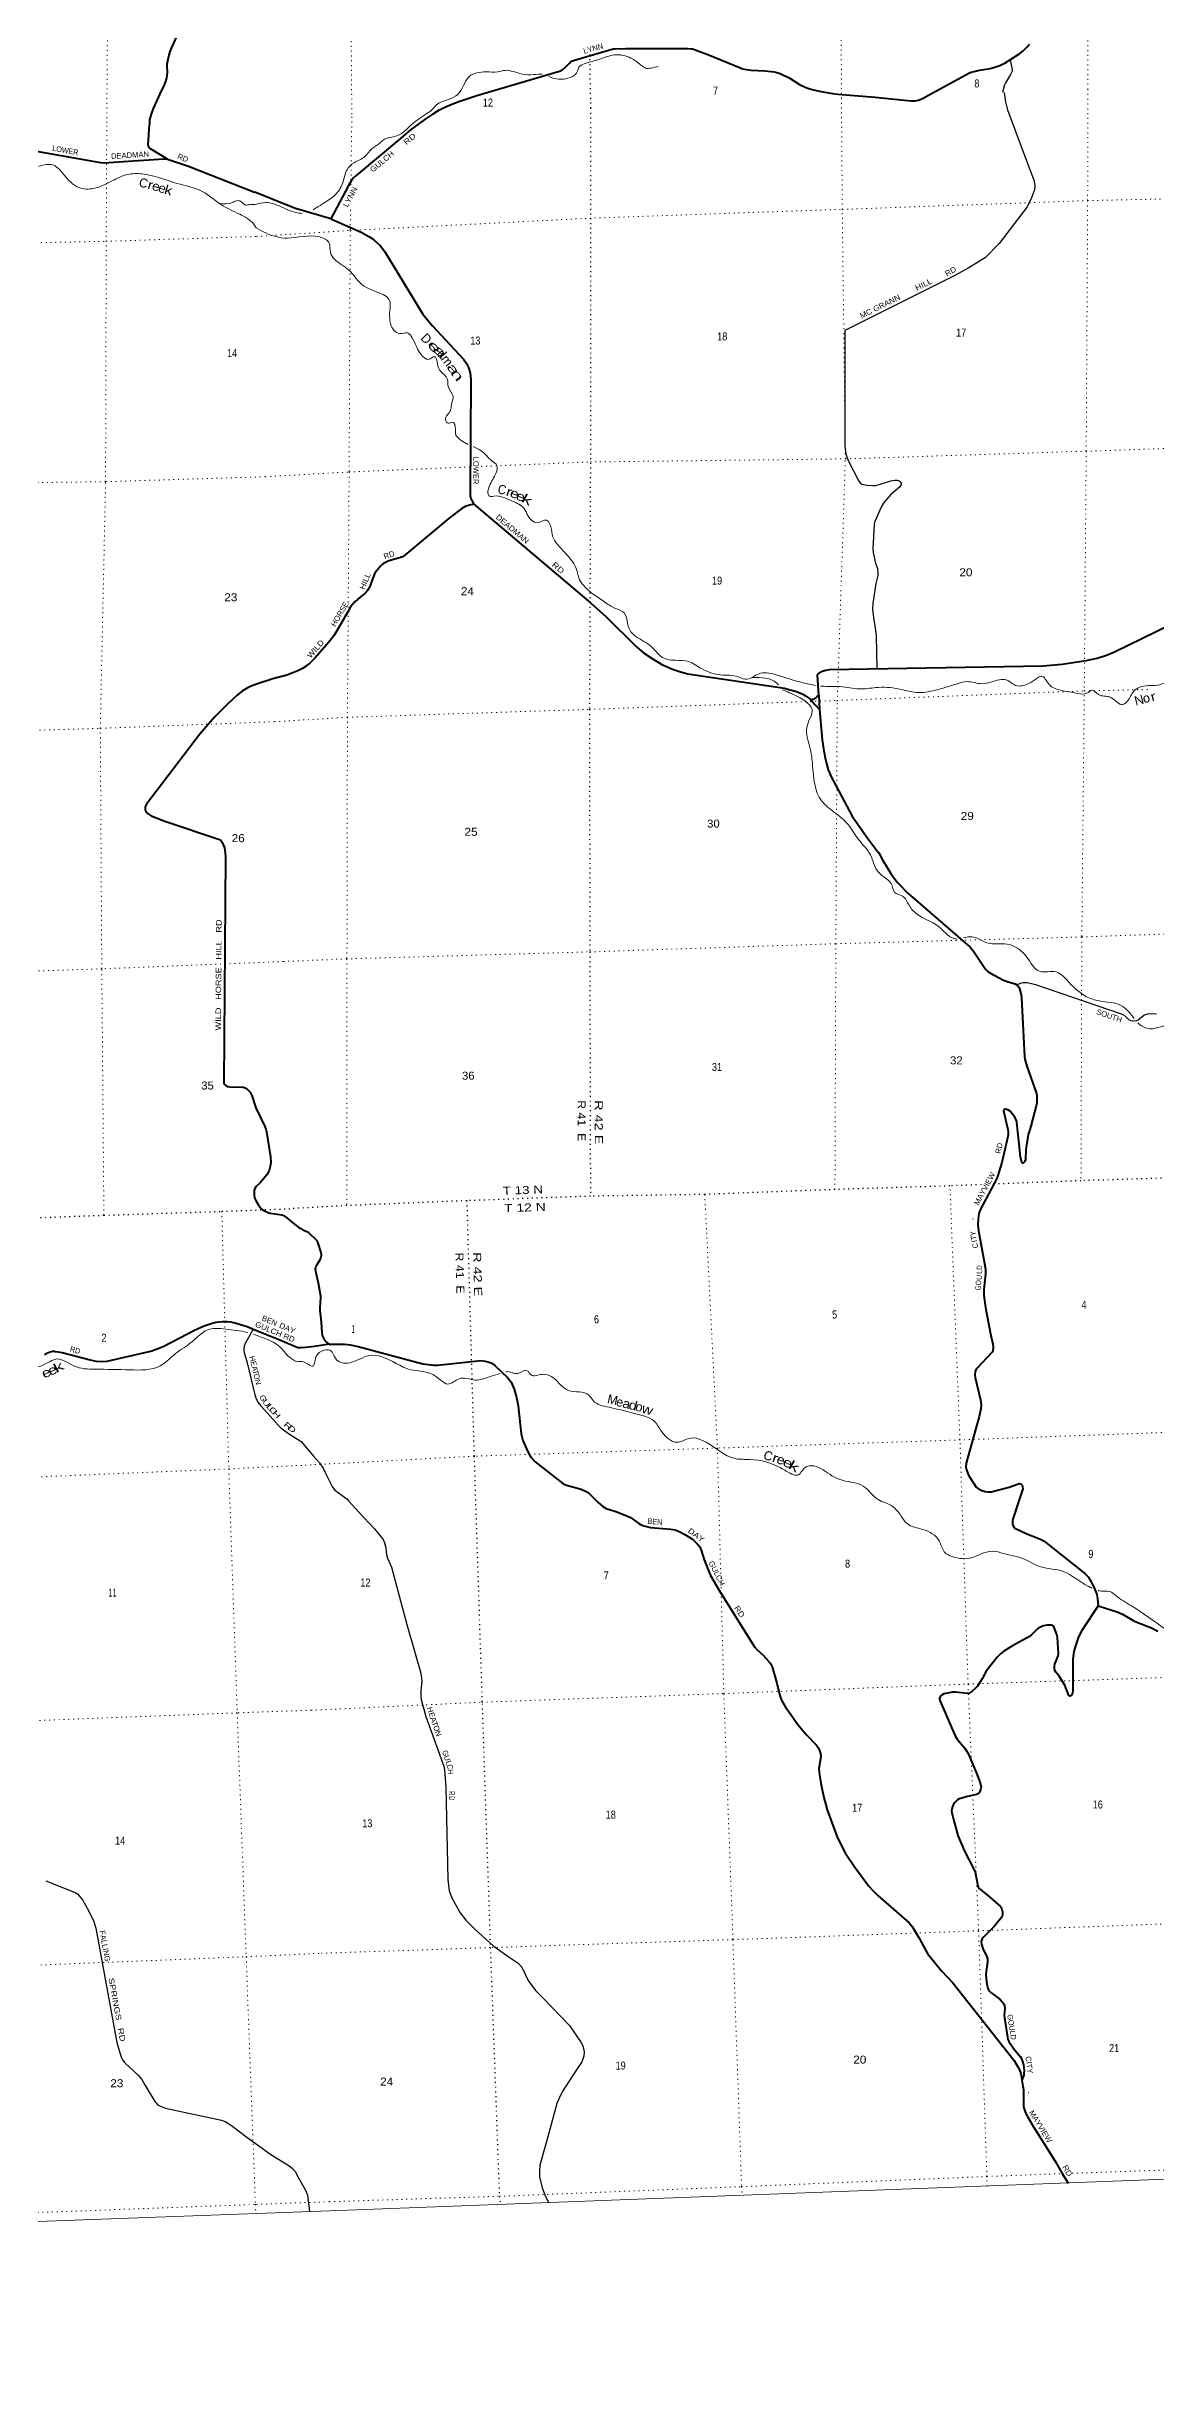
# Model space of a CAD drawing. Header units: feet. Extents: x 751810 to 1010326, y -353855 to -161247.
# Drawn here: x 846344 to 870600, y -353855 to -303198 of the extents above; entities that cross this region are included whole.
import ezdxf
from ezdxf.enums import TextEntityAlignment as Align

# ---------------------------------------------------------------- set-up
doc = ezdxf.new("R2010")
doc.units = ezdxf.units.FT
doc.header["$LTSCALE"] = 70
doc.linetypes.add('DOTTED', pattern=[1.5, 0.3, -1.2])
for name, color, linetype, lineweight in [('26', 7, 'Continuous', 40), ('29', 7, 'Continuous', 25), ('39', 7, 'Continuous', 13), ('4', 7, 'Continuous', 13), ('6', 7, 'DOTTED', 25), ('7', 7, 'DOTTED', 13)]:
    doc.layers.add(name, color=color, linetype=linetype, lineweight=lineweight)
for name, color, linetype in [('27', 7, 'Continuous'), ('30', 7, 'Continuous'), ('41', 7, 'Continuous')]:
    doc.layers.add(name, color=color, linetype=linetype)

msp = doc.modelspace()

# ---------------------------------------------------------------- linework, layer by layer
at = {"layer": '26'}
msp.add_line((863236.51, -317384.52), (863248.81, -317699.21), dxfattribs=at)
for points in [[(850047.01, -301100.86), (849078.46, -303227.19), (849046.55, -303313.52), (849013.73, -303421.42), (848984.42, -303556.31), (848978.57, -303595), (848977.82, -303628.37), (848985.52, -303777.17), (848982.08, -303833.1), (848970.17, -303888.29), (848949.26, -303965.63), (848919.67, -304040.57), (848824, -304236.26), (848681.15, -304555.95), (848634.01, -304681.96), (848602.9, -304805.56), (848597.5, -304905.46)], [(854799.34, -304674.79), (854925.92, -304593.85), (855028.04, -304542.68), (855177.42, -304477.01), (855365.22, -304408.52), (855758.69, -304274.49), (857565.9, -303744.63), (857606.4, -303728.76), (857640.84, -303706.29), (857705.34, -303647.32), (857780.06, -303563.98), (857810.76, -303533.28), (857825.73, -303521.29), (857845.93, -303513.05), (857871.38, -303505.56), (858016.68, -303461.67), (858737.37, -303256.24), (858783.86, -303250.16), (859016.43, -303246.88), (860367.11, -303247.87), (860444.1, -303250.16), (860472.54, -303254.66), (860497.99, -303263.64), (860585.75, -303294.9), (860805.67, -303380.16), (861535.19, -303677.89), (861567.65, -303688.33), (861603.58, -303697.32), (861663.46, -303706.3), (861745.53, -303717.15), (862053.58, -303732.99), (862193.42, -303746.75), (862258.55, -303756.49), (862320.2, -303772.37), (862388.79, -303793.94), (862418.73, -303805.93), (862583.23, -303884.37), (862815.28, -304031.65), (862918, -304080.81), (862974.89, -304103.28), (863035.48, -304124.95), (863121.6, -304149.72), (863286.65, -304182.98), (863534.04, -304226.87), (863652.39, -304241.19), (864466.16, -304311.88)], [(865634.38, -304267.75), (866511.36, -303788.81), (866568.6, -303765.48), (866628.49, -303749.01), (866750.31, -303722.39), (866982.05, -303680.38), (867056.65, -303663.62), (867124.02, -303642.65), (867195.88, -303615.68), (867252.39, -303590.75), (867302.17, -303564.75), (867632.38, -303354.47), (867696.65, -303303.36), (867749.05, -303253.92), (867790.96, -303205.99), (867838.58, -303150.2)], [(864466.16, -304311.88), (865243.75, -304390.29), (865334.21, -304390.29), (865412.2, -304374.69), (865515.15, -304334.11), (865634.38, -304267.75)], [(848992.2, -305665.94), (848622, -305441.08), (848602.97, -305425.84), (848585.84, -305406.79), (848576.32, -305387.75), (848573.46, -305351.57), (848597.5, -304905.46)], [(854799.34, -304674.79), (854628.32, -304792.91), (854310.13, -305027.02), (854141.5, -305172.86), (853118.34, -306021.22), (853054.55, -306083.6), (853007.76, -306146.03), (852950.77, -306239.31), (852564.55, -306970.08)], [(843821.65, -305081.6), (847358.5, -305712.89), (847528.93, -305740.25), (847615.41, -305743.66), (847716.39, -305740.25), (847924.26, -305723.54), (848909.6, -305657.34), (848973.82, -305661.34), (848992.2, -305665.94)], [(848992.2, -305665.94), (849018.36, -305672.48), (849127.56, -305712.32), (849452.91, -305822.05), (850897.65, -306388.37)], [(852564.55, -306970.08), (851793.31, -306744.31), (851626.61, -306680.56), (850901.88, -306389.99)], [(852564.55, -306970.08), (853226.89, -307265.93), (853394.57, -307353.99), (853469.44, -307403.93), (853509.99, -307438.27), (853641.01, -307556.88), (853736.51, -307678.43), (854579.15, -309052.18), (854675.11, -309178.44), (854783.14, -309305.36), (855468.1, -310038.96), (855529.85, -310133.58), (855574.05, -310222.73), (855607.83, -310336.47), (855624.14, -310491.95), (855612.64, -313029.46), (855625.77, -313087.18), (855652.83, -313146.17), (855694.44, -313212.47)], [(855694.44, -313212.47), (855596.13, -313229.2), (855543.1, -313244.8), (855500.99, -313261.97), (855429.94, -313304.71), (855161.34, -313511.93), (854182.23, -314328.7), (854132.17, -314360.61), (854105.81, -314372.4), (854074.61, -314381.77), (853932.35, -314421.31), (853815.7, -314459.8), (853756.43, -314484.77), (853715.87, -314506.62), (853686.72, -314528.68), (853647.25, -314569.05), (853551.32, -314690.01), (853520.64, -314736.62), (853502.97, -314772.72), (853417.18, -315009.95), (853403.15, -315038.04), (853366.45, -315096.96), (853345.44, -315125.44), (853308, -315162.9), (853207.28, -315244.15), (853089.64, -315348.62), (853040.6, -315401.78), (852997.62, -315457.86), (852934.68, -315568.35), (852641.23, -316072), (852607.67, -316122.9), (852552.32, -316193.73), (852477.07, -316278.66), (852216.98, -316579.22), (852106.2, -316684.48), (852057.89, -316725.93), (852024.35, -316753.24), (851946.37, -316803.18), (851845.65, -316853.02), (851734.24, -316903.06), (851599.4, -316948.34), (851297.24, -317030.3)], [(855694.44, -313212.47), (858241.51, -315371.65), (858574.14, -315664.46), (859249.77, -316334.12), (859398.76, -316461.38), (859592.45, -316588.16), (859804.3, -316714.21), (859904.12, -316764.15), (860038.26, -316820.34), (860210.28, -316878.27), (860372.04, -316920.22), (862485.46, -317237.45), (862581.42, -317261.23), (862664.08, -317283.08), (862745.19, -317309.61), (862820.15, -317336.88), (862884.01, -317364.24), (862944.84, -317400.13), (863010.35, -317443.83), (863054.81, -317483.77)], [(863236.51, -317384.52), (863206.08, -316950.42), (863222.47, -316922.56), (863244.3, -316900.71), (863310.15, -316864.48), (863384.68, -316838.28), (863467.02, -316828.16), (868132.79, -316747.25), (868554.82, -316709.26), (869077.29, -316631.82), (869317.96, -316579.2), (869523.13, -316510.04), (869698.54, -316441.86), (870921.2, -315839.55)], [(851297.24, -317030.3), (850940.82, -317146.55), (850822.4, -317192.21), (850718.47, -317244.21), (850636.8, -317296.21), (850514.31, -317389.07), (850306.35, -317586.8), (850019.42, -317867.76), (849699.1, -318241.1), (848534.19, -319768.63), (848516.34, -319804.26), (848505.2, -319830.26), (848503.35, -319859.97), (848505.2, -319891.54), (848514.48, -319915.68), (848527.48, -319943.54), (848545.1, -319964.89), (848594.29, -320001.11), (848637.9, -320024.32), (848931.58, -320142.42), (850130.45, -320542.45), (850154.26, -320559.18), (850163.54, -320570.32), (850180.24, -320598.18), (850219.86, -320676.7), (850237.77, -320728.18), (850247.05, -320780.18), (850262.58, -320918.14), (850226.76, -325870.28), (850245.2, -325903.96), (850271.18, -325926.25), (850308.3, -325944.82), (850353.87, -325956.22), (850645.72, -325963), (850667.91, -325967.57), (850688.33, -325975), (850717.09, -325992.64), (850742.61, -326011.68), (850783.91, -326053), (850797.83, -326071.57), (850829.33, -326130.55), (850836.81, -326145.86), (850926.27, -326409.41), (851120.63, -326822.09), (851141.19, -326879.43), (851157.89, -326938.86), (851245.44, -327482.13), (851249.77, -327600.93), (851234.92, -327691.93), (851212.65, -327782.93), (851192.23, -327825.64), (851163.37, -327875.14), (851019.67, -328049.87), (850924.04, -328140.43), (850901.75, -328178.93), (850889.7, -328210.07), (850885.06, -328250), (850886.92, -328315), (850898.05, -328378.14), (850923.15, -328435.59), (850974.15, -328528.57), (851027.97, -328602.86), (851063.24, -328634.43), (851090.15, -328655.78), (851126.34, -328673.43), (851191.3, -328701.29), (851237.7, -328714.29), (851289.88, -328722.38), (851490.45, -328752.09), (851528.17, -328765.35), (851552.29, -328780.21), (851600.46, -328818.8), (851739.57, -328935.1)], [(863054.81, -317483.77), (863093.01, -317481.29), (863125.77, -317470.36), (863171.28, -317443.5), (863202.2, -317420.42), (863236.51, -317384.52)], [(863054.81, -317483.77), (863157.23, -317599.26), (863246.8, -317699.31)], [(863248.81, -317699.21), (863246.8, -317699.31), (863311.33, -318364.42), (863342.53, -318606.61), (863379.71, -318792.9), (863401.55, -318883.42), (863442.35, -319018.63), (863468.87, -319088.86), (863497.04, -319158.15), (863966.29, -320033.81), (864283.59, -320496.55), (864506.1, -320782.22), (864543.54, -320838.41), (864628.71, -320992.08), (864811.82, -321291.01), (864903.84, -321420.56), (864956.88, -321482.99), (865190.91, -321721.98), (866543.89, -322900.14), (866618.02, -322982.84), (866747.53, -323185.55), (866850.42, -323337.14), (866887.85, -323387.08), (866931.53, -323427.66), (866987.68, -323465.11), (867276.43, -323621.21), (867316.8, -323636.79), (867377.62, -323655.52), (867509.26, -323693.7), (867528.93, -323702.34), (867563.89, -323720.98), (867580.39, -323739.8), (867603.8, -323769.45), (867604.57, -323771.79), (867619.28, -323800.74), (867656.04, -323938.79), (867665.94, -324003.69), (867730.27, -325286.94), (867740.28, -325351.24), (867751.2, -325396.51), (867783.46, -325499.62), (867991.41, -326100.39), (867998.43, -326135.51), (868003.33, -326176.8), (868003.88, -326259.58), (867998.43, -326300.95), (867989.15, -326368.82), (867873.39, -326811.73), (867830.76, -326938.51), (867815.16, -326994.69), (867763.06, -327320.81), (867752.23, -327538.82), (867742.63, -327579.18), (867731.71, -327594.79), (867717.79, -327611.08), (867702.08, -327619.76), (867688.14, -327620.67), (867678.68, -327611.96), (867670.88, -327597.91), (867663.4, -327569.6), (867645.32, -327492.02), (867614.51, -327204.3)], [(867614.51, -327204.3), (867579.28, -326875.31), (867565.6, -326723.14), (867559.36, -326695.04), (867543.92, -326657.68), (867523.49, -326615.45), (867422.1, -326489.03), (867403.89, -326475.68), (867365.95, -326456.25), (867317.75, -326441.89), (867297.32, -326445.33), (867286.4, -326454.69), (867275.49, -326470.3), (867275.63, -326482.33), (867291.81, -326562.03), (867319.35, -326667.31), (867370.85, -326886.12), (867376.87, -326946.32), (867372.19, -327002.51), (867352, -327104.55), (867239.47, -327609.71), (867151.48, -327890.11), (867124.97, -327960.01), (866767.68, -328628.81), (866736.59, -328723.21), (866720.99, -328841.82), (866714.75, -328972.92), (866723.73, -329100.22), (866859.09, -329814.01), (866880.09, -329937.45), (866879.15, -330046.53), (866841.85, -330374.63), (866839.53, -330427.52), (866842.65, -330518.04), (866882.76, -330777.21), (866990.81, -331351.47), (867040.75, -331584.02), (867049.16, -331648.06), (867040.75, -331724.48), (867028.27, -331755.7), (866902.08, -331889.63), (866694.23, -332105.78), (866669.53, -332139.64), (866649.85, -332175.6), (866644.57, -332248.89), (866650.5, -332309.39), (866770.91, -332796.7), (866783.99, -332906.03), (866774.03, -332993.35), (866740.81, -333162.43), (866453.92, -334182.01), (866448.04, -334265.33), (866460.52, -334330.89), (866509.7, -334444.89), (866675.92, -334706.07), (866722.56, -334746.04), (866797.43, -334780.37), (866869.17, -334802.22), (866933.13, -334810.03), (867006.43, -334808.47), (867399.36, -334706.8), (867578.87, -334641.47), (867624.4, -334628.69), (867653.74, -334635.23), (867681.82, -334666.44), (867691.17, -334697.66), (867692.55, -334741.93), (867614.61, -334983.56), (867471.01, -335431.95), (867468.13, -335467.09), (867472.81, -335518.6), (867482.16, -335556.05), (867500.88, -335587.27), (867522.23, -335606.47), (867779.69, -335728.02), (868085.15, -335845.06), (868163.78, -335891.61), (868308.51, -336006.63), (868304.4, -336004.83), (869054.41, -336598.61), (869128.65, -336672.83), (869185.43, -336764.05), (869247.82, -336892.03), (869294.62, -336998.16), (869312.56, -337055.13), (869328.02, -337147.72), (869340.02, -337302.13)], [(851739.57, -328935.1), (851865.5, -329026.51), (851905.27, -329053.04), (851949.07, -329077.21), (852053.45, -329127.18), (852074.9, -329140.83), (852091.71, -329154.38), (852240.62, -329295.72), (852255.44, -329312.11), (852261.07, -329320.76), (852273.37, -329348.01), (852349, -329572.74), (852356.39, -329609.78), (852356.42, -329627.76), (852355.24, -329647.66), (852336.53, -329706.96), (852304.57, -329773.54), (852233.58, -329884.89), (852225.78, -329909.86), (852224.38, -329932.74), (852230.46, -329983.21), (852286.36, -330237.58), (852338.08, -330523.23), (852341.56, -330566.93), (852324.04, -330786.99), (852325.62, -330841.58), (852353.04, -331099.89), (852367.6, -331342.76), (852376.3, -331382.42), (852389.94, -331418.72), (852410.61, -331461.24), (852429.5, -331490.56), (852449.21, -331515.48), (852480.4, -331545.13), (852530.68, -331581.95)], [(851840.88, -331661.59), (851448.38, -331491.64), (851051.9, -331334.91), (850839.61, -331246.5), (850733.42, -331202.66), (850662.6, -331178.41), (850442.43, -331116.5), (850379.6, -331103.34), (850308.79, -331094.21), (850199.04, -331093.87), (850118.04, -331101.19), (850048.95, -331109.07), (849928.16, -331142.38), (849794.69, -331185.22), (849601.21, -331272.39), (848901.95, -331636.5), (848770.71, -331692.76), (848653.25, -331733.07), (848491.37, -331771.92), (847667.71, -331957.79), (847548.71, -331968.61), (847441.28, -331961.5), (847299.5, -331931.39), (846689.6, -331773.94), (846611.65, -331759.08), (846538.11, -331746.52), (846511.72, -331740.79), (846481.9, -331740.79), (846426.83, -331754.57), (846356.86, -331785.55), (846305.24, -331814.24)], [(852530.68, -331581.95), (852209.4, -331633.69), (852009.75, -331655.54), (851914.6, -331661.79), (851840.88, -331661.59)], [(852530.68, -331581.95), (852860.28, -331582.98), (852938.97, -331585.71), (852988.89, -331593.52), (853164.32, -331633.66), (854576.29, -332009.42), (854756.88, -332032.85), (854813.04, -332039.09), (854901.23, -332036.86), (855846.66, -331939.51), (855937.63, -331950.13), (856028.1, -331978.22), (856096.73, -332006.31), (856160.04, -332054.13), (856430.57, -332311.91), (856505.39, -332415.22), (856570.43, -332568.42), (856625.49, -332747.65), (856659.56, -332932.25), (856727.3, -333542.83), (856761.2, -333688.77), (856870.2, -333936.09), (856907.81, -334004.04), (856943.69, -334061.78), (857034.24, -334155.1), (857640.91, -334631.45), (857715.6, -334663.39), (858041.65, -334751.18), (858146.27, -334800.01), (858219.6, -334850.68), (858406.13, -335038.32), (858509.69, -335132.44), (858582.05, -335176.17), (858794.53, -335243.68), (859036.9, -335332.22), (859120.65, -335371.73), (859298.16, -335501.45), (859337.93, -335527.3), (859411.24, -335553.84), (859437.76, -335561.64), (859557.76, -335586.65), (860001.77, -335624.02), (860092.86, -335642.8), (860180.21, -335677.13), (860321.67, -335748.37), (860470.33, -335842.57), (860585.4, -335952.14), (860632.54, -336011.13), (860663.74, -336089.16), (860725.81, -336297.21), (860857.27, -336624.62), (861047.27, -336957.05), (861830.96, -338200.97), (861892.84, -338274.17), (862015.28, -338384.7), (862142.4, -338517.64), (862179.84, -338564.47), (862211.14, -338636.29), (862316.21, -338997.28), (862382.33, -339265.67), (862420.04, -339366.68), (862502.71, -339518.07), (862583.81, -339630.44), (862776.9, -339901.58), (862960.67, -340113.53), (863181.76, -340347.7), (863226.45, -340413.93), (863248.29, -340463.87), (863273.24, -340535.66), (863276.38, -340584.4), (863273.24, -340651.16), (863236.39, -340860.3), (863238.93, -340950.81), (863280.95, -341178.13), (863336.08, -341467.21), (863417.79, -341764.99), (863630.43, -342338.3), (863699.06, -342494.37), (863810, -342705.05), (864019.2, -343020.38), (864330, -343435.13), (864421.24, -343535.37), (864531.91, -343648.15), (865207.4, -344237.28), (865274.43, -344314.17), (865431.67, -344571.96), (865580.15, -344854.18), (865614.46, -344904.12), (865669.71, -344978.41), (865918.68, -345285.63), (866163.37, -345548.78), (867479.17, -347210.07), (867505.05, -347246.99), (867588.35, -347388), (867619.55, -347450.43), (867648.47, -347533.51), (867667.9, -347606.5), (867675.1, -347677.42)], [(869340.02, -337302.13), (868982.22, -337844.18), (868915.59, -337984.55), (868850.63, -338175.17), (868809.53, -338302.94), (868787.53, -338470.39), (868789.32, -338854.86), (868790.44, -339148.76), (868784.57, -339214.4), (868750.47, -339269.63), (868719.06, -339279.95), (868704.07, -339265.99), (868612.07, -339041.23), (868493.06, -338838.01), (868416.47, -338755.55), (868396.98, -338718.87), (868388.87, -338688.38), (868384.5, -338622.11), (868394.63, -338577.63), (868470.32, -338398.25), (868476.52, -338344.3), (868451.36, -337992.52), (868440.65, -337933.83), (868381.38, -337774.63), (868358.01, -337741.65), (868337.7, -337729.37), (868314.31, -337723.13), (868228.61, -337726.22), (868148.97, -337743.42), (868083.46, -337766.83), (868047.59, -337785.56), (868017.7, -337805.61), (867888.49, -337938.51), (867841.63, -337975.82), (867466.4, -338180.51), (867277.07, -338297.48), (867205.95, -338351.07), (867175.68, -338378.64), (867139.81, -338417.66), (866896.18, -338733.58), (866804.17, -338897.41), (866700.74, -339056.78), (866654.54, -339112.55), (866583.76, -339176.95), (866540.08, -339206.61), (866512.02, -339219.11), (866481.36, -339222.21), (866228.57, -339191.02), (866194.6, -339190.23), (866155.61, -339193.35), (865969.39, -339230.64), (865931, -339246.41), (865902.92, -339269.82), (865885.77, -339293.24), (865874.07, -339330.21), (865874.07, -339345.52), (865879.53, -339371.27), (865963.95, -339553.07), (866137.96, -339964.85), (866216.46, -340143.84), (866261.78, -340222.19), (866425.47, -340415.41), (866465.56, -340471.35), (866498.78, -340535.58), (866680, -340965.6), (866766.28, -341173.14), (866780.6, -341240.25), (866784.23, -341262.88), (866780.32, -341294.88), (866761.61, -341351.06), (866735.09, -341397.88), (866717.16, -341414.27), (866686.04, -341432.4), (866457.55, -341482.51), (866342.82, -341514.16), (866304.6, -341527.43), (866270.29, -341547.72), (866214.23, -341595.8), (866181.38, -341638.24), (866157.2, -341695.2), (866142.39, -341756.85), (866139.27, -341786.51), (866141.89, -341829.08), (866180.53, -341977.55)], [(869340.02, -337302.13), (869754.94, -337437.66), (869874.07, -337487.46), (870123.63, -337627.92), (870190.47, -337660.71), (870512.48, -337786.97), (870650.84, -337855.79)], [(866180.53, -341977.55), (866242.19, -342214.48), (866277.31, -342325.74), (866409.63, -342654.79), (866627.73, -343064.29), (866651.68, -343127.96), (866692.23, -343312.12), (866704.71, -343396.4), (866712.51, -343430.74), (866724.64, -343461.95), (866748.38, -343491.6), (866768.66, -343510.33), (866976.86, -343676.38), (867204.51, -343882.03), (867224.12, -343908.33), (867236.6, -343934.86), (867247.52, -343997.29), (867249.08, -344026.94), (867247.52, -344061.28), (867242.84, -344089.37), (867226.78, -344118.46), (867078.01, -344311.41), (866827.17, -344558.37), (866806.89, -344583.35), (866788.55, -344620.38), (866785.05, -344656.7), (866791.29, -344703.52), (866819.72, -344795.95), (866905.94, -344980.56), (866920.26, -345030.33), (866921.54, -345091.37), (866887.07, -345360.24), (866892.69, -345451.12), (866911.41, -345580.66), (866933.24, -345663.38), (866945.72, -345697.71), (866964.29, -345726.71), (866992.52, -345757.02), (867201.03, -345913.76), (867253.78, -345968.51), (867281.85, -346010.65), (867296.68, -346053.76), (867302.13, -346105.85), (867289.65, -346252.56), (867292.14, -346315.74), (867357.5, -346735.61), (867366.86, -346780.87), (867387.16, -346832.29), (867499.89, -346991.55), (867637.18, -347159.6), (867665.56, -347210.85), (867687.4, -347271.71), (867708.46, -347338.05), (867719.37, -347406.73), (867721.09, -347461.28), (867719.37, -347539.39), (867716.26, -347572.16), (867703.78, -347604.94), (867675.1, -347677.42)], [(867675.1, -347677.42), (867698.66, -347804.73), (867706.9, -347884.31), (867707.64, -348172.72), (867710.8, -348256.54), (867715.48, -348279.95), (867731.07, -348325.21), (867754.47, -348387.64), (867797.36, -348470.08), (867925.63, -348696.99), (868242.8, -349195.98), (868407.12, -349459.27), (868557.2, -349719.27), (868684.34, -349926.54)]]:
    msp.add_lwpolyline(points, dxfattribs=at)
at = {"layer": '29'}
for points in [[(867418.54, -303490.65), (867459.39, -303715.53), (867460.42, -303740.54), (867457.88, -303755.81), (867429.17, -303817.45), (867317.98, -303997.59), (867297.48, -304043.97), (867252.57, -304206.52)], [(867287, -304205.22), (867316.42, -304415.05), (867358.8, -304588.57), (867841.16, -305880.32), (867934.46, -306119.01), (867960.87, -306244.8), (867950.82, -306334.28), (867887.52, -306508.07), (867793.1, -306705.19), (867176.04, -307512.45), (866877.39, -307816.63), (866512.15, -308041), (866208.67, -308213.45), (863803.86, -309414.7), (863803.54, -311934.49), (863826.32, -312116.98), (863880.53, -312268.6), (864109.7, -312708.12), (864139.48, -312743.7), (864172.71, -312769.89), (864281.23, -312796.69), (864414.38, -312806.16), (864443.58, -312806.17), (864483.46, -312799.41), (864811.74, -312698.68), (864897.72, -312685.25), (864947.31, -312685.67), (864973.24, -312691.3), (864994.39, -312701.37), (865019.56, -312727.57), (865032.06, -312755.22), (865025.6, -312794.07), (864997.21, -312837.18), (864811.47, -313001.31), (864715.46, -313106.42), (864649, -313191.06), (864597.97, -313275.39), (864468.76, -313573.94), (864454.66, -313610.22), (864444.33, -313648.16), (864417.41, -314190.6), (864424.44, -314270.26), (864477.47, -314502.35), (864516.09, -314617.81), (864528.18, -314716.55), (864522.13, -314772.97), (864480.67, -314946.07), (864413.46, -315380.25), (864409.35, -315498.42), (864431.49, -315690.28), (864475.82, -315974), (864486.69, -316081.67), (864499.98, -316812.3)], [(867563.3, -323720.31), (867644.71, -323686.01), (867703.12, -323671.91), (867789.71, -323671.91), (867886.38, -323690.04), (867970.97, -323712.21), (869842.9, -324357.06), (869895.55, -324382.07), (870023.67, -324486.34), (870060.4, -324504.16), (870098.67, -324510.21), (870182.47, -324504.76), (870215.47, -324488.04), (870337.88, -324384.11), (870396.73, -324361.09), (870469.23, -324351.01), (870618.86, -324353.7)], [(850863.69, -331256.53), (850683.81, -331580.57), (850668.96, -331625.97), (850662.8, -331675.68), (850662.02, -331727.85), (850667.37, -331762.41), (850738.46, -331988.08), (850900.43, -332688.82), (850924.46, -332756.56), (850971.6, -332847.34), (851032.04, -332930.8), (851239.4, -333156.56), (851410.13, -333352.76), (851471.66, -333409.81), (851641.82, -333533.87), (851917.03, -333710.88)], [(851917.03, -333710.88), (852185.48, -334031.15), (852316.82, -334178.94), (852395.78, -334293.83), (852435.64, -334370.38), (852590.72, -334690.8), (852647.11, -334763.34), (852722.62, -334826.63), (852862.6, -334924.56), (852912.94, -334964.86), (852956.01, -335013.82), (853177.6, -335257.93), (853517.94, -335622.79), (853706.85, -335849.93), (853740.66, -335928.11), (853768.07, -336035.32), (853784.97, -336186.05), (853806.72, -336257.85), (853892.47, -336456.47), (854229.38, -337713.16), (854532.14, -338777.55), (854553.51, -338950.15), (854535.43, -339154.57), (854532.14, -339261.19), (854541.17, -339354.09), (854645.47, -339721.5), (855034, -340812.9), (855048.19, -340890.64), (855079.79, -341271.21), (855123.96, -343287.04), (855152.43, -343533.34), (855214.15, -343703.38), (855394.36, -344015.57), (855514.93, -344178.2), (855710.56, -344377.28), (856108.61, -344733.98), (856464.64, -344987.31), (856658.84, -345121.3), (856739.32, -345207.29), (856882.62, -345496.62), (857041.49, -345717.79), (857207.75, -345882.21), (857785.2, -346478.51), (858029.46, -346842.83), (858072.62, -346926.89), (858105.69, -347053.91), (858096.79, -347152.59), (858052.18, -347273.74), (857861.21, -347561.12), (857621.5, -347934.47), (857561.09, -348055.38), (857507.2, -348185.3), (857307.29, -348912.81), (857135.37, -349536.41), (857124.07, -349663.48), (857126.08, -349788.42), (857184.64, -350032.93), (857240.62, -350186.23), (857324.2, -350353.82)], [(846332, -343320.13), (846971.15, -343575.74), (847030.89, -343610.67), (847063.03, -343642.83), (847131.91, -343730.13), (847263.82, -343968.32), (847379.87, -344207.97), (847425.96, -344352.58), (847887.76, -346852.24), (847981.4, -347171.51), (848015.84, -347240.44), (848054.86, -347290.97), (848074.29, -347312.37), (848352.72, -347568.33), (848433.69, -347658.56), (848503.89, -347791.68), (848715.16, -348144.29), (848764.3, -348200.73), (848801.04, -348228.29), (848948.08, -348288.7), (849424.09, -348387.81), (849762.75, -348460.78)], [(849762.75, -348460.78), (850174.58, -348549.51), (850252.05, -348582.08), (850392.61, -348666.14), (850698.51, -348903.16), (851249.97, -349304.39), (851646.16, -349544.84), (851728.32, -349606.69), (851783.42, -349675.61), (851865.34, -349828.71), (852013.01, -350084.54), (852054.89, -350192.02), (852095.31, -350547.89)]]:
    msp.add_lwpolyline(points, dxfattribs=at)
at = {"layer": '39'}
for points in [[(857332.18, -303856.9), (857406.07, -303885.35), (857798.57, -303881.37), (857958.88, -303741.71), (857987.26, -303655.85), (858100.33, -303582.66), (858444.53, -303479.83), (858769.07, -303385.87), (859126.68, -303455.93), (859345.56, -303608.29), (859448.57, -303674.66), (859568.74, -303673.77), (859721.18, -303631.23)], [(854640.77, -304681.02), (854763.92, -304596.52), (854876.84, -304479.68), (855342.2, -304252.19), (855589.92, -303860.91), (855958.12, -303757.1), (856214.45, -303754.67), (856367.41, -303724.2), (856745.53, -303805.52), (857003.66, -303816.45), (857187.73, -303803.6)], [(854640.77, -304681.02), (854314.81, -304924.85), (854016.43, -305152.82), (853705.34, -305250.16), (853625.75, -305321.43), (853461.69, -305439.96), (853311.39, -305606.41), (853071.86, -305743.64), (852921.05, -305895.99), (852821.64, -306195.8), (852652.58, -306453.63), (852398.64, -306635.72), (852176.63, -306771.4)], [(837543.5, -305312.45), (837935.91, -305587.37), (838064.5, -305655.77), (838596.97, -305698.94), (838812.53, -305790.72), (839158.17, -305819.8), (839431.7, -305617.38), (839687.28, -305417.55), (839975.54, -305351.74), (840235.83, -305462.22), (840393.92, -305630.46), (840457.76, -305622.34), (840575.34, -305545.94), (840736.71, -305576.98), (841009.59, -305820.11), (841213.27, -305857.84), (841400.47, -305708.62), (841543.81, -305681.79), (841788.14, -305736.34), (841974.47, -305677.87), (842159.63, -305411.79), (842335.19, -305331.49), (842503.9, -305459.07), (842825.85, -305672.38), (842993.17, -305527.84), (843176.24, -305433.18), (843359.5, -305517.95), (843785.13, -305542.42), (844663.91, -305808.19), (844973.11, -305826.37), (845482.73, -305846.09), (846026.02, -305854.64), (846505.05, -305800.77), (846711.8, -305985.57), (847056.89, -306288.85), (847382.03, -306304.49), (847790.97, -306135.97), (848122.9, -306000.19), (848431.06, -305988.15), (849199.6, -306195.02), (849750.67, -306370.64), (850173.54, -306663.33), (850571.41, -306870.14), (850879.48, -307087.94), (850931.37, -307170.63)], [(850134.06, -306638.07), (850402.46, -306619.6), (850503.14, -306576.01), (850599.83, -306591.01), (850684.47, -306662.85), (850774.67, -306663.95), (850911.7, -306660.06)], [(851935.99, -306856.73), (851668.92, -306793.74), (851290.49, -306635.27), (851144.37, -306616.02), (850910.37, -306660.1)], [(850931.37, -307170.63), (851362.72, -307360.73), (851610.34, -307392.6), (852316.76, -307366.45), (852525.98, -307500.45), (852557.4, -307705.05), (852649.12, -307859.2), (852953.74, -308082.7), (853293.46, -308446.14), (853858.69, -308783.74), (853855.5, -308973.39), (853945.15, -309403.86), (854072.14, -309480.18), (854239.9, -309464.37), (854346.1, -309575.67), (854622.54, -310017.91), (854697.6, -310043.57), (854829.59, -309980.59), (854898.17, -310159.72), (854967.58, -310306.57), (855111.77, -310471.02), (855134.31, -310651.73), (855237.71, -310851.86), (855200.35, -311038.64), (855182.76, -311162.25), (855071.79, -311363.65), (855128.73, -311442.36), (855222, -311416.99), (855287.84, -311576.06), (855289.11, -311666.75), (855527.39, -311884.45), (855561.58, -311903.45)], [(855674.63, -311949.67), (855845.56, -312038.93), (856094.29, -312268.37), (856195.98, -312365.71), (856162.78, -312556.39), (856020.97, -312847.57), (856006.26, -312995.27), (856033.87, -313038.69), (856126.01, -313037.56), (856502.11, -313131.58), (856763.8, -313275.89), (856954.52, -313563.77), (857084.64, -313615.78), (857277.04, -313560.82), (857354.21, -313644.88), (857404.58, -313875.05), (857635.58, -314224.07), (857928.35, -314619.37), (858005.25, -314862.74), (858129.5, -315029.89), (858549.83, -315350.26), (858777.14, -315485.66), (858975.19, -315587.78), (859053.58, -315816.99), (859100.91, -315962.57), (859410.48, -316212.12), (859606.05, -316356.67), (859782.99, -316540.16), (860102.69, -316626.03), (860388.27, -316654.59), (860670.34, -316808.28), (861088.07, -316945.24), (861472.61, -316986.23), (861620.85, -317037.22), (861783.12, -316999.57)], [(863275.06, -317188.42), (863295.13, -317190.45), (863702.21, -317198.72), (864122.9, -317250.89), (864480.57, -317222.54), (864978.51, -317249.89), (865370.12, -317329.27), (865783.1, -317278.86), (866237.14, -317144.38), (866473.71, -317091.94), (866803.97, -317137.11), (867185.55, -317049.47), (867331.94, -317052.53), (867538.73, -317174.52), (867821.84, -317134.6), (868007.98, -317017.34), (868098.59, -316973.91), (868269.31, -317151.58), (868520.41, -317280.11), (868905.65, -317349.63), (869095.86, -317345.14), (869213.77, -317280.62), (869349.41, -317374.79), (869603.91, -317430.62), (869884.27, -317592.44), (869999.01, -317495.77), (870139.57, -317281.26), (870488.41, -317174.57), (870690.33, -317161.62), (870824.83, -317112.66), (870990.73, -317100.95), (871132.62, -316979.15), (871240.55, -316971.43), (871424.25, -316842.15), (871624.71, -316621.56), (871833.72, -316638.61), (872293.46, -316606.78), (872757.91, -316427.58), (873029, -316498.97), (873327.14, -316765.04), (873760.32, -317052.7), (874021.1, -317227.29), (874203.95, -317241.2), (874470.28, -317236.14), (874546.73, -317300.07), (874646.25, -317337), (874600.45, -317511.97), (874828.45, -317611.06), (874938.07, -317817.02), (875138.42, -317927.13), (875231.63, -318067.11), (875434.84, -318201.31), (875594.41, -318236.19), (875678.38, -318342.21), (875683.97, -318497.28), (875852.58, -318616.54), (876134.9, -318832.74), (876370.67, -319036.4), (876633.25, -319372.24), (876771.73, -319544.96), (876975.08, -319794.1), (877087.55, -319856.79), (877244.65, -320101.46), (877425.1, -320159.82), (877578.93, -320035.6), (877903.28, -319861.19), (878187.77, -319859.54), (878816.69, -320073.97), (879404.16, -320305.95), (879925.79, -320657.14), (880257.1, -320786.97), (880467.52, -320898.75), (880771.09, -321148.49), (881039.79, -321431.7), (881306.05, -321702.88), (881485.87, -321799.58), (881612.54, -321811.38), (881806.42, -321853.15), (882277.88, -322091.11), (882464.08, -322086.77), (882549.58, -321956.81), (882613.3, -321890.11), (882761.04, -321874.98), (882939.96, -321891.05), (883044.47, -321912.41)], [(861777.3, -316998.32), (861962.46, -316909.32), (862322.59, -316949.44), (862887.73, -317117.66), (863163.51, -317173.51)], [(861777.45, -316998.25), (862314.82, -317123.12), (862351.77, -317160.94)], [(862435.18, -317267.93), (862768.31, -317418.15), (863092.64, -317743.82), (863019.69, -317943.92), (862966.91, -318147.36), (863050.63, -318580.05), (863096.7, -318913.2), (863297.47, -319702.83), (863578.95, -319951.32), (863873.09, -320217.52), (864103.21, -320542.37), (864361.79, -320878.34), (864537.91, -321261.49), (864836.99, -321553.74), (864892.4, -321701.06), (865063.63, -321781.92), (865207.13, -321982.69), (865382.5, -322178.34), (865846.9, -322442.76), (866189.15, -322709.33), (866260.08, -322725.97)], [(866398.63, -322696.45), (866580.48, -322669.75), (866934.16, -322808.9), (867349.83, -322833.01), (867697.1, -323016.74), (867820.84, -323169.79), (868060.51, -323425.75), (868423.78, -323441.57), (868696.09, -323658.11), (869151.67, -324011.55), (869438.92, -324086.43), (869881.72, -324196.32), (870026.82, -324330.49), (870132.5, -324458.68)], [(870211.87, -324551.81), (870240.18, -324579.29), (870468.4, -324684.41), (870711.19, -324637.8), (871009.54, -324631.64), (871426.93, -324925.9), (871866.98, -325237.52), (872853.06, -325798.68), (873152.31, -325873.15), (873478.57, -325918.46), (873869.28, -326195.48), (874372.38, -326644.08), (874683.92, -326837.1), (874815.23, -326977.79), (875095.37, -327133.57), (875621.35, -327327.32), (876179.78, -327253.8), (876387.27, -327228.57), (876848.1, -327226.94), (877211.92, -327202.41), (877799.36, -327099.67), (878093.15, -326855.72), (878298.46, -326770.07), (878581.78, -326847.1), (878881.25, -326927.6), (879396.12, -326924.13), (879914, -326948.78), (880197.48, -326808.03), (880644.96, -326825), (880888.73, -326750.13), (881169.47, -326811.12), (881534.04, -326863.19), (881719.01, -326824.6), (882091.18, -326920.78), (882473.77, -326972.23), (882746.89, -327100.02), (882918.16, -327237.33), (883123.52, -327375.5), (883261.86, -327524.58)], [(845518.04, -332625.47), (845754.35, -332389.98), (845974.31, -332144.94), (846253.38, -332045.15), (846591.18, -331905.15), (846945.06, -332056.95), (847410.39, -332128.51), (848174.26, -332141.99), (848832.51, -332056.08), (849128.87, -331818.64), (849476.92, -331569.44), (849722.22, -331361.89), (849855.46, -331274.9), (850265.41, -331251.5), (850730.8, -331325.07), (850745.72, -331328.86)], [(850873.94, -331365.42), (851141.1, -331463.88), (851446.93, -331638.47), (851650.86, -331857.64), (851826.95, -331966.82)], [(851826.95, -331966.82), (851978.87, -331972.31), (852188.13, -332051.86), (852211.25, -331970.42), (852256.27, -331829.75), (852337.5, -331748.33), (852563.08, -331724.49), (852663.17, -331888.44), (852790.88, -331984.89), (853192.91, -331908.65), (853410.46, -331828.63), (853677.95, -331855.78), (854309.33, -332138.69), (854747.19, -332222.54), (854979.23, -332377.94), (855124.23, -332453.64), (855368.48, -332336.41), (855720.18, -332364.73), (856073.81, -332280.05), (856269.8, -332221.9)], [(856388.14, -332187.9), (856403, -332184.12), (856654.84, -332221.89), (856852.8, -332154.63), (856942.42, -332250.38), (857188.59, -332241.97), (857444.18, -332328.01), (857760.33, -332593.46), (858206.84, -332695.15), (858299.33, -332815), (858647.23, -332960.39), (859318.58, -333129.01), (859623.73, -333255.71), (859788.04, -333477.95), (860135.63, -333726.19), (860442.87, -333633.02), (860672.92, -333677.59), (861425.1, -334087.44), (861722.18, -334101.49), (862404.19, -334287.89), (862643.44, -334420.87), (862768.61, -334446.84), (862932.85, -334277.9), (863122.04, -334245.22), (863522.44, -334457.38), (863758.59, -334560.22), (864205.91, -334684.07), (864529.08, -334977.51), (864847.1, -335127.96), (865009.81, -335305.89), (865169.32, -335506.12), (865506.48, -335631.71), (865866.16, -335881.56), (865979.01, -336121.69), (866151.12, -336226.72), (866584.73, -336248.2), (866835.57, -336146.87), (867100.88, -336113.61), (867327.58, -336176.44), (867586, -336230.12), (868088.84, -336448.86), (868577.46, -336551.14), (869120.09, -336873.38), (869206.58, -336913.42)], [(869341.04, -336965.58), (869360.1, -336972.05), (869597.2, -336990.16), (869726.56, -337076.48), (870071.42, -337304.65), (870825.31, -337817.28), (871012.39, -337942.85)]]:
    msp.add_spline(points, degree=3, dxfattribs=at)
at = {"layer": '4'}
msp.add_lwpolyline([(751809.62, -170897.82), (783122.91, -169842.15), (814434.73, -168743.41), (845745, -167601.59), (877053.68, -166416.71), (908360.69, -165188.77), (939665.99, -163917.76), (970969.51, -162603.69), (1002271.19, -161246.56), (1010326.19, -344125.92), (978772.94, -345493.95), (947217.84, -346818.58), (915660.96, -348099.8), (884102.33, -349337.62), (852542.04, -350532.02), (820980.12, -351683.01), (789416.81, -352794.88), (757851.71, -353854.74)], close=True, dxfattribs=at)
msp.add_lwpolyline([(751809.62, -170897.82), (783122.91, -169842.15), (814434.73, -168743.41), (845745, -167601.59), (877053.68, -166416.71), (908360.69, -165188.77), (939665.99, -163917.76), (970969.51, -162603.69), (1002271.19, -161246.56), (1010326.19, -344125.92), (978772.94, -345493.95), (947217.84, -346818.58), (915660.96, -348099.8), (884102.33, -349337.62), (852542.04, -350532.02), (820980.12, -351683.01), (789416.81, -352794.88), (757851.71, -353854.74)], close=True, dxfattribs=at)
at = {"layer": '6'}
msp.add_line((858219.26, -303377.66), (858244.88, -304545.91), dxfattribs=at)
for points in [[(858244.88, -304545.91), (858245.49, -306958.22), (858239.77, -312305.97), (858221.64, -317698.51), (858226.33, -323001.54), (858240.48, -328344.58)], [(883261.85, -327526.06), (882166.29, -327559.43), (879671.06, -327658.8), (876799.14, -327758.93), (874300.82, -327828.15), (871460.98, -327929.2), (868966.96, -328006.35), (867035.17, -328081.23)], [(866787.4, -328092.14), (866101.54, -328120.37), (863587.5, -328198.2), (860739.96, -328307.58), (858240.48, -328344.58), (855536.81, -328443), (852913.64, -328550.76), (851727.72, -328616.26)], [(820195.21, -329760.11), (820938.07, -329704.82), (823746.45, -329623.63), (826269.92, -329531.53), (828842.05, -329456), (831643.73, -329354.86), (834113.09, -329262.51), (836956.58, -329153.97), (839445.62, -329050.9), (842279.52, -328954.76), (844853.03, -328861.04), (847602.66, -328761.59), (850180.45, -328675.8), (851727.72, -328616.26)], [(855536.81, -328443), (855696.05, -334031.12), (855870.99, -339443.27), (856051.11, -344776.6), (856249.08, -350216.2), (856278.14, -350392.9)]]:
    msp.add_lwpolyline(points, dxfattribs=at)
at = {"layer": '7'}
msp.add_line((853024.18, -304740.98), (853002.81, -306247.78), dxfattribs=at)
for points in [[(847480.81, -282697.81), (847497.02, -285836.79), (847453.05, -291215.72), (847429.41, -296604.2), (847684.35, -302122.6), (847665.47, -304939.98)], [(869225.61, -284947.21), (869209.44, -290330.24), (869138.16, -295689.31), (869112.56, -301179.6), (869119.91, -304135.73)], [(863896.86, -286494.41), (863851.41, -290497.22), (863736.38, -295864.13), (863719.9, -301380.27), (863729.69, -304339.68)], [(852896.61, -298607.84), (853000.96, -301928.12), (853024.18, -304740.98)], [(863587.5, -328198.2), (863606.65, -322833.86), (863637.84, -317525.56), (863815.42, -312220.34), (863747.1, -306764.21), (863729.69, -304339.68)], [(869119.91, -304135.73), (869112.55, -306572.84), (869081.6, -312054.54), (869039.43, -317280.53), (868985.34, -322676.31), (868966.96, -328006.35)], [(847602.66, -328761.59), (847556.78, -323372.3), (847523.42, -318113.65), (847639.65, -312719.09), (847652.68, -307469), (847665.47, -304939.98)], [(850937.82, -307357.42), (852988.95, -307224.51), (858227.41, -306956.82), (863747.1, -306764.21), (869112.55, -306572.84), (874430.57, -306455.68), (879866.02, -306316.36), (882441.4, -306234.46)], [(852995.38, -306771.4), (852988.95, -307224.51), (852964.82, -312506.35), (852927.59, -317869.29), (852917.54, -323152.66), (852913.64, -328550.76)], [(819427.19, -308279.41), (820631.57, -308242.38), (826076.61, -308097.67), (831449.1, -307882.74), (836802.94, -307650.27), (842236.13, -307568.44), (847650.47, -307463.03), (850937.82, -307357.42)], [(855855.4, -312386.6), (858239.12, -312287.85), (863815.42, -312220.34), (869075.52, -312052.73), (874429.17, -311867.81), (879781.55, -311703.1), (882647.15, -311573.94)], [(851133.03, -312611.09), (852964.82, -312506.35), (855633.21, -312395.81)], [(851133.03, -312611.09), (847639.65, -312719.09), (842188.11, -312791.44), (836817, -312988.18), (831493.38, -313225.71), (826109.37, -313455.13), (820780.06, -313527.54), (819618.12, -313615.59)], [(851332.09, -317968.4), (852925.66, -317871.37), (858221.64, -317698.51), (863633.04, -317503.55), (869039.93, -317294.63), (870470.54, -317262.41)], [(819809.06, -318952.39), (820848.43, -318871.75), (826150.27, -318757.89), (831533.94, -318576.87), (836847.84, -318406.18), (842205.03, -318270.37), (847531.43, -318113.39), (851332.09, -317968.4)], [(851526.97, -323213.1), (852903.61, -323155.16), (858226.33, -323001.54), (863602.29, -322823.92), (868985.34, -322676.31), (874336.92, -322489.45), (879687.66, -322334.87), (883058.07, -322237.92)], [(851526.97, -323213.1), (847556.78, -323372.3), (842205.27, -323556.31), (836843.96, -323746.69), (831512.46, -323930.05), (826217.61, -324130.36), (820911.82, -324187.89), (819998.15, -324256.42)], [(866913.86, -349993.5), (866910.04, -349783.42), (866727.75, -344389.66), (866498, -339013.66), (866319.66, -333674.22), (866101.54, -328120.37)], [(850180.45, -328675.8), (850332.97, -334309.59), (850517.21, -339643.98), (850713.47, -344977.98), (850914.84, -350390.97), (850925.3, -350589.49)], [(860739.96, -328307.58), (861017.9, -333853.33), (861157.37, -339226.37), (861357.09, -344603.39), (861545.68, -350005), (861562.58, -350195.07)], [(883476.05, -333084.76), (882398.13, -333104.74), (877020.1, -333280.41), (871677.03, -333481.1), (866319.66, -333674.22), (861017.9, -333853.33), (855696.05, -334031.12), (851936.33, -334230.48)], [(820402.17, -335471.83), (823917.6, -335274.96), (829025.89, -335068.62), (834352.64, -334921.7), (839642.51, -334693.33), (844976.77, -334532.05), (850332.97, -334309.59), (851936.33, -334230.48)], [(852135.38, -339587.4), (855867.83, -339411.11), (861153.22, -339222.48), (866498, -339013.66), (871891.97, -338835.43), (877245.51, -338702.94), (882592.9, -338566.63), (883685.22, -338513.06)], [(852135.38, -339587.4), (850517.21, -339643.98), (845204.42, -339846.89), (839850.91, -340030.96), (834532.05, -340000.22), (829210.42, -340411.06), (824067.09, -340473.39), (820587.73, -340738.25)], [(883911.32, -343736.06), (882767.39, -343799.33), (877429.63, -344036.14), (872085.69, -344212.66), (866726.47, -344409.87), (861357.09, -344603.39), (856051.11, -344776.6), (852332.89, -344903.01)], [(820779.8, -346074.99), (824239.36, -345925.1), (829404.39, -345737.07), (834733.87, -345495.32), (840093.59, -345360.43), (845381.01, -345191.61), (850713.47, -344977.98), (852332.89, -344903.01)], [(868773.61, -349712.05), (872277.42, -349589.96), (877678.16, -349377.22), (882988.22, -349205.89), (884095.34, -349156.19)], [(852534.68, -350333.83), (856249.08, -350216.2), (861545.68, -350005), (866910.04, -349783.42), (868592.85, -349718.97)], [(852534.68, -350333.83), (850894.56, -350395.13), (845533.53, -350593.56), (840350.08, -350814.77), (834978.45, -350983.81), (829576.87, -351194.83), (824419.44, -351428.97), (820975.52, -351503.47)]]:
    msp.add_lwpolyline(points, dxfattribs=at)

# ---------------------------------------------------------------- texts
at = {"layer": '27'}
for s, rotation, p in [('LYNN', 15.91, (858105.95, -303363.44)), ('DEADMAN', 3.596, (847763.67, -305663.07)), ('RD', 338.595, (849195.38, -305650.39)), ('RD', 18.261, (853741.7, -314414.13)), ('MAYVIEW', 61.888, (866727.94, -328554.64)), ('-', 87.275, (866649.64, -328868.47)), ('GULCH', 296.75, (860820.59, -336359.61)), ('CITY', 277.026, (867752.66, -347161.47)), ('-', 270.147, (867774.09, -347922.15))]:
    msp.add_text(s, height=120, rotation=rotation, dxfattribs=at).set_placement(p)
for s, rotation, width, p in [('LOWER', 349.88, 0.95, (846466.76, -305480.59)), ('RD', 39.664, 1.25, (854215.39, -305362.24)), ('GULCH', 39.664, 1.1, (853483.93, -305961.58)), ('LYNN', 62.143, 1.1, (852931.48, -306728.11)), ('LOWER', 269.74, 0.9, (855680.51, -312173.62)), ('DEADMAN', 319.712, 1.1, (856159, -313514.52)), ('RD', 319.712, 1.25, (857386.22, -314553.57)), ('HILL', 67.015, 1.1, (853298.33, -315088.73)), ('HORSE', 59.773, 1.05, (852660.72, -315901.7)), ('WILD', 48.536, 1.15, (852122.54, -316588.26)), ('WILD   HORSE   HILL   RD', 89.586, 1.25, (850159.21, -324720.93)), ('RD', 77.442, 0.9, (867207.58, -327425.08)), ('RD', 345.525, 0.95, (846849, -331740.79)), ('BEN', 355.189, 0.95, (859485.34, -335508.32)), ('DAY', 323.639, 1.2, (860359.04, -335686.72)), ('RD', 302.212, 1.15, (861379.62, -337347.23)), ('GOULD', 278.848, 0.95, (867353.43, -346248.45)), ('MAYVIEW', 301.441, 1.05, (867825.38, -348381.62)), ('RD', 299.995, 1.1, (868554.82, -349575.12))]:
    msp.add_text(s, height=120, rotation=rotation, dxfattribs=dict(at, width=width)).set_placement(p)
for s, rotation, width, p in [('Y', 94.035, 0.8, (866663.03, -329157.59)), ('T', 100.738, 1.05, (866679.78, -329243.93)), ('C', 100.738, 0.85, (866712.39, -329416.14)), ('O', 83.514, 0.75, (866784, -330245.74)), ('U', 83.514, 0.75, (866800.78, -330128.65)), ('L', 86.506, 0.85, (866805.74, -330002.92)), ('D', 89.655, 0.65, (866806.24, -329905.64)), ('G', 83.514, 0.7, (866773.45, -330356.6)), ('GULCH RD', 337.39, 1.1, (851322.48, -331367.36)), ('BEN', 337.39, 1.05, (851202.49, -331122.51)), ('DAY', 336.588, 1.1, (851589.77, -331284.61))]:
    msp.add_text(s, height=120, rotation=rotation, dxfattribs=dict(at, width=width)).set_placement(p, align=Align.CENTER)
msp.add_text('I', height=120, rotation=100.738, dxfattribs=at).set_placement((866694.09, -329317.95), align=Align.CENTER)
at = {"layer": '30'}
for s, rotation, width, p in [('HILL', 26.543, 1.15, (865379.14, -308547.29)), ('RD', 29.607, 1.1, (866034.1, -308234.12)), ('MC GRANN', 26.543, 1.1, (864168.53, -309154.29)), ('SPRINGS   RD', 280.467, 1.3, (847701.85, -345452.02))]:
    msp.add_text(s, height=120, rotation=rotation, dxfattribs=dict(at, width=width)).set_placement(p)
msp.add_text('SOUTH', height=120, rotation=340.992, dxfattribs=at).set_placement((869291.12, -324361.16))
for s, rotation, width, p in [('H', 287.485, 0.9, (850791.49, -331917.15)), ('E', 283.015, 0.95, (850819.74, -332019.75)), ('T', 283.015, 1.1, (850863.86, -332208.12)), ('O', 283.015, 0.85, (850887.97, -332303.25)), ('N', 283.015, 0.9, (850916.67, -332421.54)), ('G', 297.442, 1.1, (851028.33, -332790.45)), ('U', 305.911, 1.4, (851105.77, -332902.21)), ('L', 308.567, 1.8, (851190.68, -333001.81)), ('C', 312.567, 1.6, (851264.54, -333078.03)), ('H', 312.567, 1.55, (851332.2, -333157.35)), ('R', 317.164, 1.6, (851586.98, -333415.31)), ('D', 320.905, 1.5, (851677.06, -333480.7)), ('H', 285.848, 0.9, (854679.8, -339590.73)), ('A', 289.595, 1.15, (854750.65, -339814.83)), ('T', 289.595, 1.25, (854783.16, -339904.76)), ('G', 289.595, 0.95, (855012.85, -340544.77)), ('L', 287.595, 1.2, (855089.01, -340759.27)), ('C', 279.706, 0.8, (855112.31, -340837.52)), ('H', 275.706, 0.7, (855123.48, -340937.67)), ('R', 271.255, 0.65, (855150.64, -341403.68)), ('D', 271.255, 0.65, (855150.78, -341513.28))]:
    msp.add_text(s, height=120, rotation=rotation, dxfattribs=dict(at, width=width)).set_placement(p, align=Align.CENTER)
for s, rotation, p in [('A', 283.015, (850844.74, -332127.98)), ('E', 285.848, (854717.39, -339705.19)), ('O', 289.595, (854820.4, -340004.18)), ('N', 289.595, (854859.4, -340113.73)), ('U', 289.595, (855051.37, -340652.98)), ('FALLING', 280.467, (847567.57, -344751.8))]:
    msp.add_text(s, height=120, rotation=rotation, dxfattribs=at).set_placement(p, align=Align.CENTER)
at = {"layer": '41'}
for s, rotation, p in [('C', 345.756, (848445.86, -306284.5)), ('D', 316.036, (854584.17, -309663.06)), ('d', 313.036, (854919.09, -309989.79)), ('m', 308.036, (855031.17, -310129.6)), ('M', 346.918, (858704.17, -332892.68)), ('e', 346.741, (858861.56, -332943.25)), ('C', 344.228, (862101.13, -334117.64))]:
    msp.add_text(s, height=200, rotation=rotation, dxfattribs=at).set_placement(p, align=Align.CENTER)
for s, rotation, width, p in [('r', 345.756, 1.2, (848596.23, -306322.13)), ('e', 344.116, 1.1, (848716.66, -306353.47)), ('e', 344.116, 1.1, (848852.42, -306396.42)), ('k', 344.116, 1.25, (848988.03, -306439.64)), ('e', 313.036, 1.95, (854756.95, -309841.61)), ('a', 316.036, 2.1, (854881.54, -309944.41)), ('a', 305.129, 1.75, (855159.13, -310315.26)), ('n', 307.372, 1.85, (855250.49, -310443.86)), ('C', 348.204, 0.95, (856289.2, -312989.43)), ('r', 342.192, 1.3, (856435.28, -313031.8)), ('e', 337.805, 1.25, (856546.06, -313070.32)), ('e', 335.881, 1.3, (856678.23, -313131.63)), ('k', 330.573, 1.65, (856808.01, -313199.21)), ('N', 15.226, 1.05, (870263.31, -317591.09)), ('o', 15.226, 1.05, (870420.11, -317546.52)), ('r', 15.226, 1.2, (870570.52, -317511.87)), ('e', 24.393, 1.3, (846381.71, -332294.49)), ('e', 24.393, 1.3, (846517.71, -332237.86)), ('k', 27.826, 1.6, (846657.95, -332167.29)), ('a', 346.741, 1.1, (859007.64, -332978.5)), ('d', 345.597, 1.25, (859149.62, -333013.35)), ('o', 345.597, 1.05, (859283.97, -333048.52)), ('w', 342.166, 1.25, (859457.86, -333103.89)), ('r', 340.94, 1.3, (862252.56, -334162.48)), ('e', 340.94, 1.15, (862373.9, -334202.03)), ('e', 334.892, 1.35, (862514.85, -334264.31)), ('k', 330.364, 1.65, (862646.05, -334339.45))]:
    msp.add_text(s, height=200, rotation=rotation, dxfattribs=dict(at, width=width)).set_placement(p, align=Align.CENTER)
at = {"layer": '6'}
for s, rotation, width, p in [('R 41  E', 270.152, 1.15, (857959.92, -326245.89)), ('R 42 E', 270.152, 1.35, (858335.41, -326244.9)), ('T 13 N', 2.085, 1.25, (856327.51, -328314.15)), ('T 12 N', 2.085, 1.3, (856355.35, -328697.14)), ('R 41  E', 271.632, 1.15, (855287.1, -329580.19)), ('R 42 E', 271.632, 1.35, (855673.99, -329569.83))]:
    msp.add_text(s, height=175, rotation=rotation, dxfattribs=dict(at, width=width)).set_placement(p)
at = {"layer": '7', "width": 0.85}
for s, p in [('8', (866689.61, -304096.54)), ('12', (855999.18, -304514.87)), ('7', (860976.91, -304253.04))]:
    msp.add_text(s, height=175, dxfattribs=at).set_placement(p, align=Align.CENTER)
at = {"layer": '7'}
for s, width, p in [('18', 0.85, (861012.89, -309630.21)), ('17', 0.85, (866235.93, -309546.54)), ('14', 0.85, (850294.59, -309993.86)), ('13', 0.85, (855613.16, -309719.7)), ('24', 1.1, (855407.76, -315201.55)), ('19', 0.85, (860898.66, -314969.57)), ('20', 1.1, (866308.1, -314788.3)), ('23', 1.1, (850234.83, -315334.03)), ('30', 1.05, (860793.44, -320284.41)), ('29', 1.1, (866338.22, -320117.17)), ('26', 1.1, (850395.84, -320602.46)), ('25', 1.1, (855486.63, -320463.28)), ('36', 1.05, (855433.32, -325796.88)), ('31', 0.85, (860897.46, -325606.03)), ('32', 1.05, (866105.55, -325462.24)), ('35', 1.05, (849731.94, -326012.54)), ('4', 0.85, (868975.74, -330808.87)), ('1', 0.4, (853021.91, -331333.76)), ('6', 0.85, (858318.58, -331124.57)), ('5', 0.85, (863525.12, -331019.65)), ('2', 0.85, (847547.98, -331529.32)), ('8', 0.85, (863807.28, -336468.11)), ('9', 0.85, (869127.9, -336256.08)), ('12', 0.85, (853209.72, -336880.57)), ('7', 0.85, (858530.37, -336725.01)), ('11', 0.65, (847698.03, -337101.13)), ('18', 0.85, (858574.55, -341956.12)), ('17', 0.85, (863963.53, -341806.29)), ('16', 0.85, (869223.82, -341735.04)), ('14', 0.85, (847847.66, -342523.96)), ('13', 0.85, (853251.13, -342146.06)), ('21', 0.85, (869581.76, -347061.64)), ('19', 0.85, (858790.27, -347443.5)), ('20', 1.1, (863987.5, -347314.55)), ('23', 1.1, (847742.07, -347831.06)), ('24', 1.1, (853643, -347794.79))]:
    msp.add_text(s, height=175, dxfattribs=dict(at, width=width)).set_placement(p)

doc.saveas('drawing.dxf')
